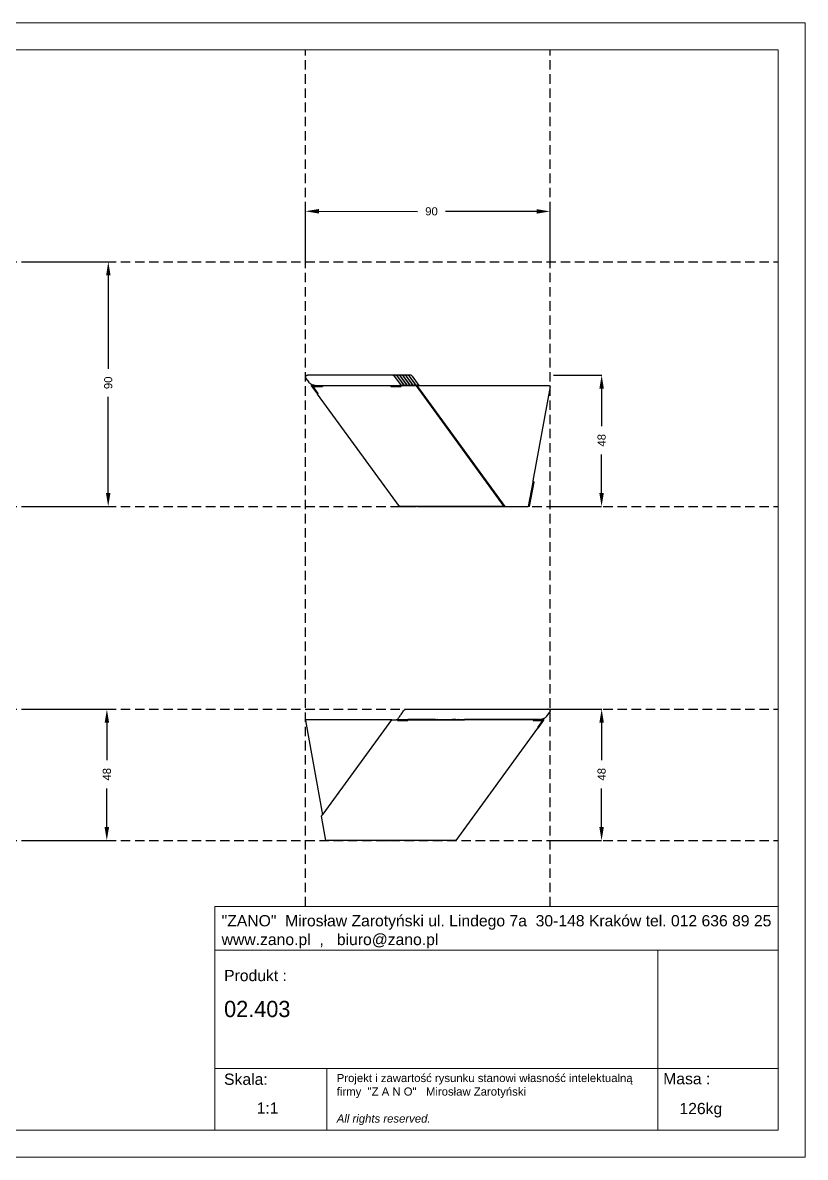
# Model space of a CAD drawing. Header units: inches. Extents: x 13 to 5953, y 14 to 4214.
# Drawn here: x 3057 to 5953, y 14 to 4214 of the extents above; entities that cross this region are included whole.
import ezdxf

# ---------------------------------------------------------------- set-up
doc = ezdxf.new("R2010")
doc.units = ezdxf.units.IN
doc.header["$MEASUREMENT"] = 0
doc.linetypes.add('KRESKOWA', pattern=[0.75, 0.5, -0.25])
for name, color, linetype in [('pomocnicza', 7, 'KRESKOWA'), ('tabelka', 7, 'Continuous'), ('wymiarowanie', 20, 'Continuous')]:
    doc.layers.add(name, color=color, linetype=linetype)
doc.styles.get("Standard").update_dxf_attribs({"font": 'arial.ttf'})
doc.dimstyles.get("Standard").update_dxf_attribs({"dimtxt": 0.18, "dimasz": 0.18, "dimexe": 0.18, "dimexo": 0.0625, "dimgap": 0.09, "dimtad": 0, "dimtih": 1, "dimtoh": 1, "dimdec": 4, "dimzin": 0, "dimdsep": 46, "dimtxsty": 'Standard', "dimcen": 0.09, "dimadec": 0, "dimazin": 0, "dimtfac": 1, "dimtdec": 4, "dimtofl": 0, "dimtmove": 0, "dimatfit": 3, "dimfxl": 1, "dimtolj": 1, "dimtzin": 0, "dimarcsym": 0})

# ---------------------------------------------------------------- blocks, each defined once
blk = doc.blocks.new('*D13')
at = {"layer": 'wymiarowanie', "color": 0, "lineweight": -2, "transparency": 16777216}
for p, q in [((3064.2, 3328.4), (3374.1, 3328.2)), ((3373.9, 3278.2), (3373.7, 2931.8)), ((3373.4, 2472.4), (3373.6, 2829)), ((3065.3, 2422.6), (3373.5, 2422.4))]:
    blk.add_line(p, q, dxfattribs=at)
at = {"layer": 'wymiarowanie', "color": 0, "transparency": 16777216}
for points in [[(3365.6, 3278.2), (3382.2, 3278.2), (3373.9, 3328.2)], [(3365.1, 2472.4), (3381.7, 2472.4), (3373.4, 2422.4)]]:
    blk.add_solid(points, dxfattribs=at)
at = {"layer": 'wymiarowanie', "color": 0, "lineweight": 40, "transparency": 16777216, "insert": (3373.6, 2880.4), "char_height": 30, "attachment_point": 5, "rotation": 90}
blk.add_mtext('\\A1;90', dxfattribs=at)
blk = doc.blocks.new('*D14')
at = {"layer": 'wymiarowanie', "color": 0, "lineweight": -2, "transparency": 16777216}
for p, q in [((4102.8, 3331.3), (4103, 3515.6)), ((4153, 3515.3), (4518.2, 3515.1)), ((4958.6, 3514.8), (4621.1, 3515.1)), ((5008.5, 3332.4), (5008.6, 3515))]:
    blk.add_line(p, q, dxfattribs=at)
at = {"layer": 'wymiarowanie', "color": 0, "transparency": 16777216}
for points in [[(4153, 3523.7), (4152.9, 3507), (4103, 3515.4)], [(4958.6, 3523.2), (4958.6, 3506.5), (5008.6, 3514.8)]]:
    blk.add_solid(points, dxfattribs=at)
at = {"layer": 'wymiarowanie', "color": 0, "lineweight": 40, "transparency": 16777216, "insert": (4569.6, 3515.1), "char_height": 30, "attachment_point": 5}
blk.add_mtext('\\A1;90', dxfattribs=at)
blk = doc.blocks.new('*D15')
at = {"layer": 'wymiarowanie', "color": 0, "lineweight": -2, "transparency": 16777216}
for p, q in [((5020.7, 1672.3), (5199.3, 1672.2)), ((5199.1, 1622.2), (5199, 1483.4)), ((5198.8, 1236.2), (5198.9, 1379.1)), ((5021.8, 1186.3), (5199, 1186.2))]:
    blk.add_line(p, q, dxfattribs=at)
at = {"layer": 'wymiarowanie', "color": 0, "transparency": 16777216}
for points in [[(5190.8, 1622.2), (5207.4, 1622.2), (5199.1, 1672.2)], [(5190.5, 1236.2), (5207.2, 1236.2), (5198.8, 1186.2)]]:
    blk.add_solid(points, dxfattribs=at)
at = {"layer": 'wymiarowanie', "color": 0, "lineweight": 40, "transparency": 16777216, "insert": (5199, 1431.3), "char_height": 30, "attachment_point": 5, "rotation": 90}
blk.add_mtext('\\A1;48', dxfattribs=at)
blk = doc.blocks.new('*D16')
at = {"layer": 'wymiarowanie', "color": 0, "lineweight": -2, "transparency": 16777216}
for p, q in [((3061.3, 1672.3), (3368.8, 1672.1)), ((3368.6, 1622.1), (3368.5, 1483.4)), ((3368.3, 1236.1), (3368.4, 1379.1)), ((3061.1, 1186.3), (3368.5, 1186.1))]:
    blk.add_line(p, q, dxfattribs=at)
at = {"layer": 'wymiarowanie', "color": 0, "transparency": 16777216}
for points in [[(3360.3, 1622.1), (3376.9, 1622.1), (3368.6, 1672.1)], [(3360, 1236.1), (3376.7, 1236.1), (3368.3, 1186.1)]]:
    blk.add_solid(points, dxfattribs=at)
at = {"layer": 'wymiarowanie', "color": 0, "lineweight": 40, "transparency": 16777216, "insert": (3368.5, 1431.3), "char_height": 30, "attachment_point": 5, "rotation": 90}
blk.add_mtext('\\A1;48', dxfattribs=at)
blk = doc.blocks.new('*D17')
at = {"layer": 'wymiarowanie', "color": 0, "lineweight": -2, "transparency": 16777216}
for p, q in [((5020.7, 2908.6), (5199.3, 2908.5)), ((5199.1, 2858.5), (5199, 2719.7)), ((5198.8, 2472.5), (5198.9, 2615.5)), ((5021.8, 2422.6), (5199, 2422.5))]:
    blk.add_line(p, q, dxfattribs=at)
at = {"layer": 'wymiarowanie', "color": 0, "transparency": 16777216}
for points in [[(5190.8, 2858.5), (5207.4, 2858.5), (5199.1, 2908.5)], [(5190.5, 2472.5), (5207.2, 2472.5), (5198.8, 2422.5)]]:
    blk.add_solid(points, dxfattribs=at)
at = {"layer": 'wymiarowanie', "color": 0, "lineweight": 40, "transparency": 16777216, "insert": (5199, 2667.6), "char_height": 30, "attachment_point": 5, "rotation": 90}
blk.add_mtext('\\A1;48', dxfattribs=at)
blk = doc.blocks.new('TABELA')
at = {"layer": 'tabelka', "lineweight": 5}
for p, q in [((4587.4, 3929.4), (6672.4, 3929.4)), ((4587.4, 3767.6), (4587.4, 3929.4)), ((4587.4, 3929.4), (6672.4, 3929.4)), ((6226.5, 3767.6), (6226.5, 3329)), ((4587.4, 3329), (6672.4, 3329)), ((5001.6, 3329), (5001.6, 3100.4)), ((6226.5, 3329), (6226.5, 3100.4))]:
    blk.add_line(p, q, dxfattribs=at)
blk.add_lwpolyline([(4587.4, 3767.6), (6672.4, 3767.6), (6672.4, 3100.4), (4587.4, 3100.4)], close=True, dxfattribs=at)
at = {"layer": 'tabelka', "lineweight": 5, "attachment_point": 1}
for s, insert, char_height, width in [('{\\fArial|b0|i0|c238|p34;"ZANO"  Mirosław Zarotyński ul. Lindego 7a  30-148 Kraków tel. 012 636 89 25\\Pwww.zano.pl  ,   biuro@zano.pl}', (4613, 3896.9), 41.595, 2040.38), ('{\\fArial|b0|i0|c238|p34;Produkt : }', (4622, 3694.1), 41.595, 265.273), ('{\\fCentury Gothic|b0|i0|c238|p34;02.403}', (4622, 3579.5), 60, 849.376), ('{\\fArial|b0|i0|c238|p34;Skala: }', (4622, 3310.3), 41.595, 191.675), ('{\\fArial|b0|i0|c238|p34;Masa :}', (6246.7, 3312.2), 41.595, 200.457), ('{\\fArial|b0|i0|c238|p34;1:1}', (4742.5, 3203.5), 41.595, 42.482), ('126kg', (6306.7, 3201.8), 41.6, 42.482)]:
    blk.add_mtext(s, dxfattribs=dict(at, insert=insert, char_height=char_height, width=width))
at = {"layer": 'tabelka', "color": 1, "lineweight": 5, "insert": (5038.9, 3308.9), "char_height": 30, "width": 1186.12, "attachment_point": 1}
blk.add_mtext('{\\fArial|b0|i0|c0|p34;Projekt i zawartość rysunku stanowi własność intelektualną firmy \\fArial|b0|i0|c238|p34; "Z A N O"   Mirosław Zarotyński\\fArial|b0|i1|c238|p34;\\P\\PAll rights reserved.}', dxfattribs=at)

msp = doc.modelspace()

# ---------------------------------------------------------------- linework, layer by layer
for p, q in [((4102.9, 2903.6), (4102.8, 2902.6)), ((4102.9, 2901.4), (4102.8, 2902.6)), ((4102.9, 2903.6), (4103.1, 2904.6)), ((4102.9, 2901.4), (4103.2, 2900.2)), ((4103.1, 2904.6), (4103.6, 2905.5)), ((4103.7, 2899), (4103.2, 2900.2)), ((4103.6, 2905.5), (4104.2, 2906.3)), ((4104.4, 2897.8), (4103.7, 2899)), ((4104.2, 2906.3), (4105.1, 2907)), ((4105.1, 2907), (4106, 2907.6)), ((4106, 2907.6), (4107.2, 2908)), ((4108.4, 2908.4), (4107.2, 2908)), ((4108.4, 2908.4), (4109.9, 2908.6)), ((4109.9, 2908.6), (4109.9, 2908.6)), ((4109.9, 2908.6), (4111.4, 2908.6)), ((4111.4, 2908.6), (4111.4, 2908.6)), ((4425.7, 2908.6), (4111.4, 2908.6)), ((4426.1, 2908.6), (4425.7, 2908.6)), ((4426.1, 2908.6), (4426.5, 2908.5)), ((4435.9, 2908.6), (4426.1, 2908.6)), ((4426.5, 2908.5), (4427, 2908.5)), ((4427, 2908.5), (4427.4, 2908.3)), ((4427.4, 2908.3), (4427.9, 2908.2)), ((4427.9, 2908.2), (4428.4, 2908)), ((4428.4, 2908), (4428.8, 2907.8)), ((4428.8, 2907.8), (4429.3, 2907.6)), ((4429.3, 2907.6), (4429.7, 2907.3)), ((4429.7, 2907.3), (4430.1, 2907)), ((4430.1, 2907), (4430.5, 2906.7)), ((4430.5, 2906.7), (4430.9, 2906.4)), ((4430.9, 2906.4), (4431.2, 2906.1)), ((4431.2, 2906.1), (4431.5, 2905.8)), ((4431.5, 2905.8), (4431.8, 2905.4)), ((4431.8, 2905.4), (4454.8, 2873.8)), ((4436.3, 2908.6), (4435.9, 2908.6)), ((4436.8, 2908.5), (4436.3, 2908.6)), ((4436.8, 2908.6), (4436.3, 2908.6)), ((4437.2, 2908.6), (4436.8, 2908.6)), ((4437.2, 2908.5), (4436.8, 2908.5)), ((4437.2, 2908.6), (4437.7, 2908.5)), ((4447.1, 2908.6), (4437.2, 2908.6)), ((4437.7, 2908.3), (4437.2, 2908.5)), ((4437.7, 2908.5), (4438.1, 2908.5)), ((4438.1, 2908.2), (4437.7, 2908.3)), ((4438.1, 2908.5), (4438.6, 2908.3)), ((4438.6, 2908), (4438.1, 2908.2)), ((4438.6, 2908.3), (4439, 2908.2)), ((4439.1, 2907.8), (4438.6, 2908)), ((4439, 2908.2), (4439.5, 2908)), ((4439.5, 2907.6), (4439.1, 2907.8)), ((4439.5, 2908), (4440, 2907.8)), ((4440, 2907.3), (4439.5, 2907.6)), ((4440, 2907.8), (4440.4, 2907.6)), ((4440.4, 2907), (4440, 2907.3)), ((4440.4, 2907.6), (4440.8, 2907.3)), ((4440.8, 2906.7), (4440.4, 2907)), ((4440.8, 2907.3), (4441.3, 2907)), ((4441.1, 2906.4), (4440.8, 2906.7)), ((4441.5, 2906.1), (4441.1, 2906.4)), ((4441.3, 2907), (4441.7, 2906.7)), ((4441.8, 2905.8), (4441.5, 2906.1)), ((4441.7, 2906.7), (4442, 2906.4)), ((4441.8, 2905.8), (4442, 2905.4)), ((4442, 2906.4), (4442.4, 2906.1)), ((4442, 2905.4), (4465.1, 2873.8)), ((4442.4, 2906.1), (4442.7, 2905.8)), ((4442.7, 2905.8), (4442.9, 2905.4)), ((4442.9, 2905.4), (4466, 2873.8)), ((4447.5, 2908.6), (4447.1, 2908.6)), ((4447.9, 2908.5), (4447.5, 2908.6)), ((4447.9, 2908.6), (4447.5, 2908.6)), ((4448.4, 2908.6), (4447.9, 2908.6)), ((4448.3, 2908.5), (4447.9, 2908.5)), ((4448.8, 2908.3), (4448.3, 2908.5)), ((4448.4, 2908.6), (4448.8, 2908.5)), ((4458.2, 2908.6), (4448.4, 2908.6)), ((4448.8, 2908.5), (4449.2, 2908.5)), ((4449.3, 2908.2), (4448.8, 2908.3)), ((4449.2, 2908.5), (4449.7, 2908.3)), ((4449.7, 2908), (4449.3, 2908.2)), ((4449.7, 2908.3), (4450.2, 2908.2)), ((4450.2, 2907.8), (4449.7, 2908)), ((4450.2, 2908.2), (4450.6, 2908)), ((4450.7, 2907.6), (4450.2, 2907.8)), ((4450.6, 2908), (4451.1, 2907.8)), ((4451.1, 2907.3), (4450.7, 2907.6)), ((4451.1, 2907.8), (4451.5, 2907.6)), ((4451.5, 2907), (4451.1, 2907.3)), ((4451.5, 2907.6), (4452, 2907.3)), ((4451.9, 2906.7), (4451.5, 2907)), ((4452.3, 2906.4), (4451.9, 2906.7)), ((4452, 2907.3), (4452.4, 2907)), ((4452.6, 2906.1), (4452.3, 2906.4)), ((4452.4, 2907), (4452.8, 2906.7)), ((4452.9, 2905.8), (4452.6, 2906.1)), ((4452.8, 2906.7), (4453.2, 2906.4)), ((4452.9, 2905.8), (4453.2, 2905.4)), ((4453.2, 2906.4), (4453.5, 2906.1)), ((4453.2, 2905.4), (4476.2, 2873.8)), ((4453.5, 2906.1), (4453.8, 2905.8)), ((4453.8, 2905.8), (4454.1, 2905.4)), ((4454.1, 2905.4), (4477.1, 2873.8)), ((4458.6, 2908.6), (4458.2, 2908.6)), ((4459, 2908.5), (4458.6, 2908.6)), ((4459.1, 2908.6), (4458.6, 2908.6)), ((4459.5, 2908.5), (4459, 2908.5)), ((4459.5, 2908.6), (4459.1, 2908.6)), ((4459.5, 2908.6), (4459.9, 2908.5)), ((4469.3, 2908.6), (4459.5, 2908.6)), ((4459.9, 2908.3), (4459.5, 2908.5)), ((4459.9, 2908.5), (4460.4, 2908.5)), ((4460.4, 2908.2), (4459.9, 2908.3)), ((4460.4, 2908.5), (4460.8, 2908.3)), ((4460.9, 2908), (4460.4, 2908.2)), ((4460.8, 2908.3), (4461.3, 2908.2)), ((4461.3, 2907.8), (4460.9, 2908)), ((4461.3, 2908.2), (4461.7, 2908)), ((4461.8, 2907.6), (4461.3, 2907.8)), ((4461.7, 2908), (4462.2, 2907.8)), ((4462.2, 2907.3), (4461.8, 2907.6)), ((4462.2, 2907.8), (4462.7, 2907.6)), ((4462.6, 2907), (4462.2, 2907.3)), ((4463, 2906.7), (4462.6, 2907)), ((4462.7, 2907.6), (4463.1, 2907.3)), ((4463.4, 2906.4), (4463, 2906.7)), ((4463.1, 2907.3), (4463.5, 2907)), ((4463.7, 2906.1), (4463.4, 2906.4)), ((4463.5, 2907), (4463.9, 2906.7)), ((4464, 2905.8), (4463.7, 2906.1)), ((4463.9, 2906.7), (4464.3, 2906.4)), ((4464, 2905.8), (4464.3, 2905.4)), ((4464.3, 2906.4), (4464.6, 2906.1)), ((4464.3, 2905.4), (4487.3, 2873.8)), ((4464.6, 2906.1), (4464.9, 2905.8)), ((4464.9, 2905.8), (4465.2, 2905.4)), ((4465.2, 2905.4), (4488.2, 2873.8)), ((4469.7, 2908.6), (4469.3, 2908.6)), ((4470.2, 2908.5), (4469.7, 2908.6)), ((4470.2, 2908.6), (4469.7, 2908.6)), ((4470.6, 2908.6), (4470.2, 2908.6)), ((4470.6, 2908.5), (4470.2, 2908.5)), ((4470.6, 2908.6), (4471, 2908.5)), ((4480.4, 2908.6), (4470.6, 2908.6)), ((4471.1, 2908.3), (4470.6, 2908.5)), ((4471, 2908.5), (4471.5, 2908.5)), ((4471.5, 2908.2), (4471.1, 2908.3)), ((4471.5, 2908.5), (4471.9, 2908.3)), ((4472, 2908), (4471.5, 2908.2)), ((4471.9, 2908.3), (4472.4, 2908.2)), ((4472.5, 2907.8), (4472, 2908)), ((4472.4, 2908.2), (4472.9, 2908)), ((4472.9, 2907.6), (4472.5, 2907.8)), ((4472.9, 2908), (4473.3, 2907.8)), ((4473.3, 2907.3), (4472.9, 2907.6)), ((4473.3, 2907.8), (4473.8, 2907.6)), ((4473.8, 2907), (4473.3, 2907.3)), ((4473.8, 2907.6), (4474.2, 2907.3)), ((4474.2, 2906.7), (4473.8, 2907)), ((4474.2, 2907.3), (4474.7, 2907)), ((4474.5, 2906.4), (4474.2, 2906.7)), ((4474.9, 2906.1), (4474.5, 2906.4)), ((4474.7, 2907), (4475, 2906.7)), ((4475.2, 2905.8), (4474.9, 2906.1)), ((4475, 2906.7), (4475.4, 2906.4)), ((4475.2, 2905.8), (4475.4, 2905.4)), ((4475.4, 2906.4), (4475.8, 2906.1)), ((4475.4, 2905.4), (4500.8, 2870.6)), ((4475.8, 2906.1), (4476.1, 2905.8)), ((4476.1, 2905.8), (4476.3, 2905.4)), ((4476.3, 2905.4), (4501.6, 2870.6)), ((4480.9, 2908.6), (4480.4, 2908.6)), ((4481.3, 2908.5), (4480.9, 2908.6)), ((4481.3, 2908.6), (4480.9, 2908.6)), ((4481.7, 2908.6), (4481.3, 2908.6)), ((4481.7, 2908.5), (4481.3, 2908.5)), ((4481.7, 2908.6), (4482.2, 2908.5)), ((4491.6, 2908.6), (4481.7, 2908.6)), ((4482.2, 2908.3), (4481.7, 2908.5)), ((4482.2, 2908.5), (4482.6, 2908.5)), ((4482.7, 2908.2), (4482.2, 2908.3)), ((4482.6, 2908.5), (4483.1, 2908.3)), ((4483.1, 2908), (4482.7, 2908.2)), ((4483.1, 2908.3), (4483.5, 2908.2)), ((4483.6, 2907.8), (4483.1, 2908)), ((4483.5, 2908.2), (4484, 2908)), ((4484, 2907.6), (4483.6, 2907.8)), ((4484, 2908), (4484.5, 2907.8)), ((4484.5, 2907.3), (4484, 2907.6)), ((4484.5, 2907.8), (4484.9, 2907.6)), ((4484.9, 2907), (4484.5, 2907.3)), ((4484.9, 2907.6), (4485.4, 2907.3)), ((4485.3, 2906.7), (4484.9, 2907)), ((4485.7, 2906.4), (4485.3, 2906.7)), ((4485.4, 2907.3), (4485.8, 2907)), ((4486, 2906.1), (4485.7, 2906.4)), ((4485.8, 2907), (4486.2, 2906.7)), ((4486.3, 2905.8), (4486, 2906.1)), ((4486.2, 2906.7), (4486.5, 2906.4)), ((4486.3, 2905.8), (4486.6, 2905.4)), ((4486.5, 2906.4), (4486.9, 2906.1)), ((4486.6, 2905.4), (4511.9, 2870.6)), ((4486.9, 2906.1), (4487.2, 2905.8)), ((4487.2, 2905.8), (4487.4, 2905.4)), ((4487.4, 2905.4), (4512.8, 2870.6)), ((4492, 2908.6), (4491.6, 2908.6)), ((4492.4, 2908.5), (4492, 2908.6)), ((4492.9, 2908.5), (4492.4, 2908.5)), ((4493.3, 2908.3), (4492.9, 2908.5)), ((4493.3, 2908.3), (4492.9, 2908.5)), ((4493.4, 2908.3), (4493.3, 2908.3)), ((4493.8, 2908.2), (4493.3, 2908.3)), ((4494.3, 2908), (4493.8, 2908.2)), ((4494.7, 2907.8), (4494.3, 2908)), ((4495.2, 2907.6), (4494.7, 2907.8)), ((4495.6, 2907.3), (4495.2, 2907.6)), ((4496, 2907), (4495.6, 2907.3)), ((4496.4, 2906.7), (4496, 2907)), ((4496.8, 2906.4), (4496.4, 2906.7)), ((4497.1, 2906.1), (4496.8, 2906.4)), ((4497.4, 2905.8), (4497.1, 2906.1)), ((4497.4, 2905.8), (4497.7, 2905.4)), ((4497.7, 2905.4), (4523, 2870.6)), ((4104.4, 2897.8), (4105.2, 2896.5)), ((4105.2, 2896.5), (4115.2, 2882.8)), ((4116.2, 2881.5), (4115.2, 2882.8)), ((4117.4, 2880.2), (4116.2, 2881.5)), ((4118.7, 2879), (4117.4, 2880.2)), ((4120.1, 2877.8), (4118.7, 2879)), ((4121.6, 2876.7), (4120.1, 2877.8)), ((4123.3, 2875.6), (4121.6, 2876.7)), ((4125, 2874.6), (4123.3, 2875.6)), ((4126.7, 2873.7), (4125, 2874.6)), ((4125.7, 2869), (4125.8, 2869.3)), ((4125.8, 2868.7), (4125.7, 2869)), ((4125.8, 2869.5), (4126, 2869.8)), ((4125.8, 2869.3), (4125.8, 2869.5)), ((4125.8, 2868.4), (4125.8, 2868.7)), ((4126, 2868.1), (4125.8, 2868.4)), ((4127.7, 2869.6), (4125.9, 2869.6)), ((4126, 2869.8), (4126.1, 2870)), ((4126.2, 2867.7), (4126, 2868.1)), ((4126.1, 2870), (4126.3, 2870.2)), ((4126.4, 2867.4), (4126.2, 2867.7)), ((4126.6, 2870.3), (4126.3, 2870.2)), ((4126.4, 2867.4), (4147.5, 2838.3)), ((4126.6, 2870.3), (4126.9, 2870.5)), ((4128.5, 2872.9), (4126.7, 2873.7)), ((4126.9, 2870.5), (4127.2, 2870.5)), ((4127.6, 2870.6), (4127.2, 2870.5)), ((4128, 2870.6), (4127.6, 2870.6)), ((4139, 2870.6), (4128, 2870.6)), ((4451.1, 2869.6), (4128, 2869.6)), ((4130.3, 2872.2), (4128.5, 2872.9)), ((4132.2, 2871.7), (4130.3, 2872.2)), ((4131.5, 2866.6), (4165.9, 2866.7)), ((4150.2, 2840.9), (4131.5, 2866.6)), ((4165.9, 2866.6), (4131.5, 2866.6)), ((4134, 2871.2), (4132.2, 2871.7)), ((4135.7, 2870.9), (4134, 2871.2)), ((4137.4, 2870.7), (4135.7, 2870.9)), ((4139, 2870.6), (4137.4, 2870.7)), ((4139, 2870.6), (4165.9, 2870.6)), ((4139, 2870.6), (4139, 2870.6)), ((4165.9, 2870.6), (4165.9, 2869.6)), ((4165.9, 2870.6), (4419.1, 2870.6)), ((4165.9, 2869.6), (4166.2, 2869.6)), ((4165.9, 2869.6), (4165.9, 2866.7)), ((4165.9, 2866.7), (4166.2, 2866.7)), ((4165.9, 2866.7), (4165.9, 2866.6)), ((4166.2, 2866.7), (4166.2, 2869.6)), ((4419.1, 2869.6), (4166.2, 2869.6)), ((4419.1, 2869.6), (4419.1, 2870.6)), ((4419.1, 2870.6), (4422.2, 2870.6)), ((4419.1, 2869.6), (4419.1, 2866.6)), ((4419.1, 2866.6), (4457.1, 2866.6)), ((4422.2, 2870.6), (4453.3, 2870.6)), ((4457.1, 2869.6), (4450, 2869.6)), ((4453.3, 2870.6), (4453.7, 2870.6)), ((4453.7, 2870.6), (4454.1, 2870.7)), ((4453.7, 2870.6), (4457.1, 2870.6)), ((4453.7, 2870.6), (4478.6, 2870.6)), ((4454.1, 2870.7), (4454.4, 2870.8)), ((4454.4, 2870.8), (4454.7, 2870.9)), ((4454.7, 2870.9), (4454.9, 2871)), ((4454.8, 2873.8), (4455, 2873.5)), ((4454.9, 2871), (4455.1, 2871.2)), ((4455.2, 2873.1), (4455, 2873.5)), ((4455.1, 2871.2), (4455.3, 2871.4)), ((4455.4, 2872.8), (4455.2, 2873.1)), ((4455.3, 2871.4), (4455.4, 2871.7)), ((4455.4, 2872.5), (4455.4, 2872.8)), ((4455.5, 2872.2), (4455.4, 2872.5)), ((4455.4, 2871.7), (4455.5, 2871.9)), ((4455.5, 2871.9), (4455.5, 2872.2)), ((4458.2, 2870.6), (4457.1, 2870.6)), ((4457.1, 2869.6), (4457.1, 2870.6)), ((4457.1, 2866.6), (4457.1, 2869.6)), ((4458.2, 2869.6), (4457.1, 2869.6)), ((4458.2, 2869.6), (4458.2, 2870.6)), ((4463.7, 2870.6), (4458.2, 2870.6)), ((4510.4, 2869.6), (4458.2, 2869.6)), ((4497.2, 2869.6), (4458.2, 2869.6)), ((4463.7, 2870.6), (4464, 2870.6)), ((4464.3, 2870.7), (4464, 2870.6)), ((4464.6, 2870.6), (4464, 2870.6)), ((4464.6, 2870.8), (4464.3, 2870.7)), ((4464.9, 2870.9), (4464.6, 2870.8)), ((4464.6, 2870.6), (4464.8, 2870.6)), ((4464.8, 2870.6), (4465.2, 2870.7)), ((4474.9, 2870.6), (4464.8, 2870.6)), ((4465.2, 2871), (4464.9, 2870.9)), ((4465.1, 2873.8), (4465.3, 2873.5)), ((4465.4, 2871.2), (4465.2, 2871)), ((4465.2, 2870.7), (4465.5, 2870.8)), ((4465.3, 2873.5), (4465.5, 2873.1)), ((4465.5, 2871.4), (4465.4, 2871.2)), ((4465.5, 2873.1), (4465.6, 2872.8)), ((4465.6, 2871.7), (4465.5, 2871.4)), ((4465.5, 2870.8), (4465.8, 2870.9)), ((4465.6, 2872.8), (4465.7, 2872.5)), ((4465.7, 2871.9), (4465.6, 2871.7)), ((4465.7, 2872.5), (4465.7, 2872.2)), ((4465.7, 2872.2), (4465.7, 2871.9)), ((4465.8, 2870.9), (4466.1, 2871)), ((4466, 2873.8), (4466.2, 2873.5)), ((4466.1, 2871), (4466.3, 2871.2)), ((4466.4, 2873.1), (4466.2, 2873.5)), ((4466.3, 2871.2), (4466.4, 2871.4)), ((4466.5, 2872.8), (4466.4, 2873.1)), ((4466.4, 2871.4), (4466.5, 2871.7)), ((4466.6, 2872.5), (4466.5, 2872.8)), ((4466.5, 2871.7), (4466.6, 2871.9)), ((4466.6, 2872.2), (4466.6, 2872.5)), ((4466.6, 2871.9), (4466.6, 2872.2)), ((4474.9, 2870.6), (4475.1, 2870.6)), ((4475.5, 2870.7), (4475.1, 2870.6)), ((4475.7, 2870.6), (4475.1, 2870.6)), ((4475.8, 2870.8), (4475.5, 2870.7)), ((4475.7, 2870.6), (4476, 2870.6)), ((4476.1, 2870.9), (4475.8, 2870.8)), ((4476, 2870.6), (4476.3, 2870.7)), ((4486, 2870.6), (4476, 2870.6)), ((4476.3, 2871), (4476.1, 2870.9)), ((4476.2, 2873.8), (4476.4, 2873.5)), ((4476.5, 2871.2), (4476.3, 2871)), ((4476.3, 2870.7), (4476.7, 2870.8)), ((4476.4, 2873.5), (4476.6, 2873.1)), ((4476.7, 2871.4), (4476.5, 2871.2)), ((4476.6, 2873.1), (4476.7, 2872.8)), ((4476.7, 2872.8), (4476.8, 2872.5)), ((4476.8, 2871.7), (4476.7, 2871.4)), ((4476.7, 2870.8), (4476.9, 2870.9)), ((4476.8, 2872.5), (4476.8, 2872.2)), ((4476.8, 2872.2), (4476.8, 2871.9)), ((4476.8, 2871.9), (4476.8, 2871.7)), ((4476.9, 2870.9), (4477.2, 2871)), ((4477.1, 2873.8), (4477.3, 2873.5)), ((4477.2, 2871), (4477.4, 2871.2)), ((4477.5, 2873.1), (4477.3, 2873.5)), ((4477.4, 2871.2), (4477.5, 2871.4)), ((4477.6, 2872.8), (4477.5, 2873.1)), ((4477.5, 2871.4), (4477.7, 2871.7)), ((4477.7, 2872.5), (4477.6, 2872.8)), ((4477.7, 2872.2), (4477.7, 2872.5)), ((4477.7, 2871.9), (4477.7, 2872.2)), ((4477.7, 2871.7), (4477.7, 2871.9)), ((4486, 2870.6), (4486.2, 2870.6)), ((4486.6, 2870.7), (4486.2, 2870.6)), ((4486.9, 2870.6), (4486.2, 2870.6)), ((4486.9, 2870.8), (4486.6, 2870.7)), ((4487.2, 2870.9), (4486.9, 2870.8)), ((4486.9, 2870.6), (4487.1, 2870.6)), ((4487.1, 2870.6), (4487.5, 2870.7)), ((4522.9, 2870.6), (4487.1, 2870.6)), ((4487.4, 2871), (4487.2, 2870.9)), ((4487.3, 2873.8), (4487.6, 2873.5)), ((4487.6, 2871.2), (4487.4, 2871)), ((4487.5, 2870.7), (4487.8, 2870.8)), ((4487.6, 2873.5), (4487.7, 2873.1)), ((4487.8, 2871.4), (4487.6, 2871.2)), ((4487.7, 2873.1), (4487.9, 2872.8)), ((4487.9, 2871.7), (4487.8, 2871.4)), ((4487.8, 2870.8), (4488.1, 2870.9)), ((4487.9, 2872.8), (4487.9, 2872.5)), ((4487.9, 2872.5), (4488, 2872.2)), ((4488, 2871.9), (4487.9, 2871.7)), ((4488, 2872.2), (4488, 2871.9)), ((4488.1, 2870.9), (4488.3, 2871)), ((4488.2, 2873.8), (4488.4, 2873.5)), ((4488.3, 2871), (4488.5, 2871.2)), ((4488.6, 2873.1), (4488.4, 2873.5)), ((4488.5, 2871.2), (4488.7, 2871.4)), ((4488.7, 2872.8), (4488.6, 2873.1)), ((4488.8, 2872.5), (4488.7, 2872.8)), ((4488.7, 2871.4), (4488.8, 2871.7)), ((4488.9, 2872.2), (4488.8, 2872.5)), ((4488.8, 2871.9), (4488.9, 2872.2)), ((4488.8, 2871.7), (4488.8, 2871.9)), ((4513.6, 2869.6), (4497.2, 2869.6)), ((4497.5, 2869.6), (4497.2, 2869.6)), ((4505.7, 2869.6), (4497.2, 2869.6)), ((4501.8, 2869.6), (4497.5, 2869.6)), ((4507.3, 2869.6), (4505.7, 2869.6)), ((4508.5, 2869.6), (4507.3, 2869.6)), ((4508.8, 2869.6), (4508.5, 2869.6)), ((4508.9, 2869.6), (4508.8, 2869.6)), ((4838.8, 2422.6), (4513.6, 2869.6)), ((4514.2, 2869.6), (4513.6, 2869.6)), ((4515.7, 2869.6), (4514.2, 2869.6)), ((4517.3, 2869.6), (4515.7, 2869.6)), ((4517.4, 2869.5), (4517.3, 2869.6)), ((4517.3, 2869.6), (4517.5, 2869.6)), ((4517.4, 2869.5), (4517.5, 2869.6)), ((4519.5, 2866.6), (4517.4, 2869.5)), ((4517.5, 2869.6), (4518.8, 2869.6)), ((4518.4, 2869.5), (4518.3, 2869)), ((4518.3, 2869), (4518.5, 2868.4)), ((4518.8, 2869.6), (4518.4, 2869.5)), ((4518.5, 2868.4), (4518.9, 2867.5)), ((4522.4, 2869.6), (4518.8, 2869.6)), ((4518.9, 2867.5), (4519.5, 2866.6)), ((4842.6, 2422.6), (4519.5, 2866.6)), ((5008.5, 2866.7), (4944.9, 2517.6)), ((5006.1, 2869.6), (5007, 2869.5)), ((5007.7, 2869.1), (5007, 2869.5)), ((5007.7, 2869.1), (5008.3, 2868.4)), ((5008.6, 2867.6), (5008.3, 2868.4)), ((5008.5, 2866.7), (5008.6, 2867.6)), ((4147.5, 2838.3), (4148.2, 2839)), ((4148.2, 2839), (4150.2, 2840.9)), ((4451.1, 2422.6), (4148.2, 2839)), ((4943.9, 2512.2), (4927.6, 2422.6)), ((4932.6, 2422.6), (4948.9, 2512.2)), ((4944.9, 2517.6), (4943.9, 2512.2)), ((4948.9, 2512.2), (4943.9, 2512.2)), ((4948.9, 2512.2), (4944.9, 2517.6)), ((4838.8, 2422.6), (4451.1, 2422.6)), ((4451.1, 2422.6), (4512.8, 2422.6)), ((4517.3, 2422.6), (4842.6, 2422.6)), ((4838.8, 2422.6), (4842.6, 2422.6)), ((4842.6, 2422.6), (4927.6, 2422.6)), ((4924.9, 2422.6), (4927.6, 2422.6)), ((4932.6, 2422.6), (4927.6, 2422.6)), ((4446, 1637.5), (4448.1, 1640.3)), ((4448.1, 1640.3), (4450.6, 1643.8)), ((4450.6, 1643.8), (4453.1, 1647.2)), ((4453.1, 1647.2), (4453.2, 1647.4)), ((4453.2, 1647.4), (4455.1, 1649.9)), ((4455.1, 1649.9), (4455.8, 1651)), ((4455.8, 1651), (4456.9, 1652.4)), ((4456.9, 1652.4), (4462.1, 1659.6)), ((4462.1, 1659.6), (4464.1, 1662.4)), ((4464.1, 1662.4), (4466.5, 1665.7)), ((4466.5, 1665.7), (4469, 1669.1)), ((4469, 1669.1), (4469.3, 1669.5)), ((4469.3, 1669.5), (4469.6, 1669.8)), ((4469.6, 1669.8), (4469.8, 1670)), ((4469.8, 1670), (4469.9, 1670.1)), ((4469.9, 1670.1), (4470.3, 1670.4)), ((4470.3, 1670.4), (4470.7, 1670.7)), ((4470.7, 1670.7), (4471.1, 1671)), ((4471.1, 1671), (4471.5, 1671.2)), ((4471.5, 1671.2), (4472, 1671.5)), ((4472, 1671.5), (4472.5, 1671.7)), ((4472.5, 1671.7), (4472.9, 1671.9)), ((4472.9, 1671.9), (4473.4, 1672)), ((4473.4, 1672), (4473.9, 1672.1)), ((4473.9, 1672.1), (4474.3, 1672.2)), ((4474.3, 1672.2), (4474.7, 1672.3)), ((4474.7, 1672.3), (4475.1, 1672.3)), ((4475.1, 1672.3), (4476.5, 1672.3)), ((4476.5, 1672.3), (4480.3, 1672.3)), ((4480.3, 1672.3), (4487, 1672.3)), ((4487, 1672.3), (4491.9, 1672.3)), ((4491.9, 1672.3), (4492.7, 1672.3)), ((4492.7, 1672.3), (4494.9, 1672.3)), ((4494.9, 1672.3), (4501.4, 1672.3)), ((4501.4, 1672.3), (4502.6, 1672.3)), ((4502.6, 1672.3), (4512.1, 1672.3)), ((4512.1, 1672.3), (4523.5, 1672.3)), ((4523.5, 1672.3), (4528.1, 1672.3)), ((4528.1, 1672.3), (4528.4, 1672.3)), ((4528.4, 1672.3), (4529.5, 1672.3)), ((4529.5, 1672.3), (4532.4, 1672.3)), ((4532.4, 1672.3), (4533.8, 1672.3)), ((4533.8, 1672.3), (4534.8, 1672.3)), ((4534.8, 1672.3), (4541.6, 1672.3)), ((4541.6, 1672.3), (4541.9, 1672.3)), ((4541.9, 1672.3), (4547.7, 1672.3)), ((4547.7, 1672.3), (4549.1, 1672.3)), ((4549.1, 1672.3), (4552, 1672.3)), ((4552, 1672.3), (4553.5, 1672.3)), ((4553.5, 1672.3), (4559.4, 1672.3)), ((4553.5, 1672.3), (4553.5, 1672.3)), ((4559.4, 1672.3), (4560.8, 1672.3)), ((4560.8, 1672.3), (4563.7, 1672.3)), ((4563.7, 1672.3), (4565.1, 1672.3)), ((4565.1, 1672.3), (4565.9, 1672.3)), ((4565.9, 1672.3), (4567.7, 1672.3)), ((4567.7, 1672.3), (4568.1, 1672.3)), ((4568.1, 1672.3), (4569.2, 1672.3)), ((4569.2, 1672.3), (4569.3, 1672.3)), ((4569.3, 1672.3), (4572, 1672.3)), ((4572, 1672.3), (4573.5, 1672.3)), ((4573.5, 1672.3), (4575.3, 1672.3)), ((4575.3, 1672.3), (4577.7, 1672.3)), ((4577.7, 1672.3), (4580.3, 1672.3)), ((4580.3, 1672.3), (4580.7, 1672.3)), ((4580.7, 1672.3), (4580.7, 1672.4)), ((4580.7, 1672.3), (4580.7, 1672.4)), ((4580.7, 1672.3), (4580.7, 1672.3)), ((4580.7, 1672.3), (4581.8, 1672.3)), ((4581.8, 1672.3), (4588, 1672.3)), ((4588, 1672.3), (4591.4, 1672.3)), ((4591.4, 1672.3), (4600.6, 1672.3)), ((4600.6, 1672.3), (4602.1, 1672.3)), ((4602.1, 1672.3), (4606.7, 1672.3)), ((4606.7, 1672.3), (4609, 1672.3)), ((4609, 1672.3), (4610.3, 1672.3)), ((4610.3, 1672.3), (4612.2, 1672.3)), ((4612.2, 1672.3), (4618.1, 1672.3)), ((4618.1, 1672.3), (5000, 1672.3)), ((4984.7, 1637.4), (4986.5, 1638.3)), ((4988.2, 1639.3), (4986.5, 1638.3)), ((4989.8, 1640.4), (4988.2, 1639.3)), ((4991.3, 1641.5), (4989.8, 1640.4)), ((4992.8, 1642.7), (4991.3, 1641.5)), ((4994.1, 1643.9), (4992.8, 1642.7)), ((4995.2, 1645.2), (4994.1, 1643.9)), ((4996.2, 1646.4), (4995.2, 1645.2)), ((4996.2, 1646.4), (5006.2, 1660.2)), ((5001.5, 1672.2), (5000, 1672.3)), ((5003, 1672), (5001.5, 1672.2)), ((5004.2, 1671.7), (5003, 1672)), ((5005.4, 1671.2), (5004.2, 1671.7)), ((5006.3, 1670.7), (5005.4, 1671.2)), ((5006.2, 1660.2), (5007, 1661.4)), ((5007.2, 1670), (5006.3, 1670.7)), ((5007, 1661.4), (5007.7, 1662.7)), ((5007.8, 1669.2), (5007.2, 1670)), ((5007.7, 1662.7), (5008.2, 1663.9)), ((5008.3, 1668.3), (5007.8, 1669.2)), ((5008.2, 1663.9), (5008.5, 1665.1)), ((5008.5, 1667.3), (5008.3, 1668.3)), ((4102.8, 1631.3), (4103.1, 1632.1)), ((4102.9, 1630.3), (4102.8, 1631.3)), ((4102.9, 1630.3), (4166.5, 1281.3)), ((4103.7, 1632.7), (4103.1, 1632.1)), ((4103.7, 1632.7), (4104.4, 1633.2)), ((4105.3, 1633.3), (4104.4, 1633.2)), ((4168.6, 1284.2), (4422.4, 1633.3)), ((4422.4, 1633.3), (4428.6, 1633.3)), ((4428.6, 1633.3), (4430.3, 1633.3)), ((4430.3, 1633.3), (4433.3, 1633.3)), ((4433.3, 1633.3), (4439.6, 1633.3)), ((4443.7, 1633.3), (4438.8, 1633.3)), ((4442.5, 1633.4), (4439.6, 1633.4)), ((4439.6, 1633.3), (4439.6, 1633.4)), ((4442.6, 1633.3), (4439.6, 1633.3)), ((4442.6, 1633.3), (4442.5, 1633.4)), ((4443.7, 1633.3), (4442.6, 1633.3)), ((4444.8, 1634.3), (4443.7, 1634.3)), ((4443.7, 1633.3), (4443.7, 1634.3)), ((4443.7, 1633.3), (4443.7, 1630.3)), ((4443.7, 1630.3), (4481.7, 1630.3)), ((4444.8, 1634.3), (4447.1, 1634.3)), ((4445.5, 1636.5), (4445.4, 1636.2)), ((4445.4, 1636.2), (4445.4, 1635.9)), ((4445.4, 1635.9), (4445.4, 1635.6)), ((4445.4, 1635.6), (4445.4, 1635.3)), ((4445.4, 1635.3), (4445.5, 1635.1)), ((4445.6, 1636.8), (4445.5, 1636.5)), ((4445.5, 1635.1), (4445.7, 1634.9)), ((4445.8, 1637.1), (4445.6, 1636.8)), ((4445.7, 1634.9), (4445.9, 1634.7)), ((4445.8, 1637.1), (4446, 1637.5)), ((4445.9, 1634.7), (4446.1, 1634.6)), ((4446.1, 1634.6), (4446.4, 1634.5)), ((4446.4, 1634.5), (4446.7, 1634.4)), ((4446.7, 1634.4), (4447.1, 1634.3)), ((4447.1, 1634.3), (4447.5, 1634.3)), ((4447.5, 1634.3), (4481.7, 1634.3)), ((4481.7, 1633.3), (4481.7, 1634.3)), ((4583.9, 1634.3), (4481.7, 1634.3)), ((4481.7, 1630.3), (4481.7, 1633.3)), ((4481.7, 1633.3), (4692.3, 1633.3)), ((4583.9, 1634.3), (4585, 1634.3)), ((4585, 1634.3), (4592.1, 1634.3)), ((4592.7, 1634.3), (4592.1, 1634.3)), ((4592.7, 1634.3), (4593, 1634.3)), ((4593, 1634.3), (4603.2, 1634.3)), ((4603.2, 1634.3), (4603.3, 1634.3)), ((4603.3, 1634.3), (4645.3, 1634.3)), ((4645.3, 1634.3), (4645.7, 1634.3)), ((4645.7, 1634.3), (4647.8, 1634.3)), ((4648.7, 1634.3), (4647.8, 1634.3)), ((4648.7, 1634.3), (4649.4, 1634.3)), ((4659.8, 1634.3), (4649.4, 1634.3)), ((4659.8, 1634.3), (4660.1, 1634.3)), ((4660.1, 1634.3), (4667.2, 1634.3)), ((4660.3, 1186.3), (4963.2, 1602.6)), ((4667.2, 1634.3), (4670, 1634.3)), ((4670.9, 1634.3), (4670, 1634.3)), ((4670.9, 1634.3), (4671, 1634.3)), ((4671, 1634.3), (4671.1, 1634.3)), ((4671.1, 1634.3), (4692.3, 1634.3)), ((4692.3, 1633.3), (4692.3, 1634.3)), ((4770.3, 1634.3), (4692.3, 1634.3)), ((4945.5, 1633.3), (4692.3, 1633.3)), ((4771.1, 1634.3), (4770.3, 1634.3)), ((4773.9, 1634.3), (4771.1, 1634.3)), ((4774.3, 1634.3), (4773.9, 1634.3)), ((4783.3, 1634.3), (4774.3, 1634.3)), ((4784.1, 1634.3), (4783.3, 1634.3)), ((4945.5, 1634.3), (4784.1, 1634.3)), ((4945.5, 1634.3), (4945.5, 1633.3)), ((4962.1, 1634.3), (4945.5, 1634.3)), ((4945.5, 1633.7), (4945.5, 1633.3)), ((4945.5, 1633.3), (4945.5, 1630.3)), ((4945.5, 1630.3), (4979.9, 1630.3)), ((4979.9, 1630.3), (4961.2, 1604.6)), ((4961.2, 1604.6), (4963.2, 1602.6)), ((4962.9, 1634.3), (4962.1, 1634.3)), ((4962.9, 1634.3), (4962.8, 1634.3)), ((4964.2, 1634.3), (4962.9, 1634.3)), ((4963.9, 1602), (4963.2, 1602.6)), ((4963.9, 1602), (4985, 1631.1)), ((4964.3, 1634.3), (4964.2, 1634.3)), ((4964.4, 1634.3), (4964.3, 1634.3)), ((4964.3, 1634.3), (4964.3, 1634.3)), ((4964.5, 1634.3), (4964.4, 1634.3)), ((4964.4, 1634.3), (4964.4, 1634.3)), ((4964.6, 1634.3), (4964.5, 1634.3)), ((4964.8, 1634.3), (4964.6, 1634.3)), ((4964.6, 1634.3), (4964.6, 1634.3)), ((4964.8, 1634.3), (4966.6, 1634.3)), ((4967.7, 1634.3), (4966.6, 1634.3)), ((4968, 1634.3), (4967.7, 1634.3)), ((4968, 1634.3), (4968.2, 1634.3)), ((4968.3, 1634.3), (4968.2, 1634.3)), ((4968.3, 1634.3), (4968.3, 1634.3)), ((4968.3, 1634.3), (4968.8, 1634.3)), ((4968.9, 1634.3), (4968.8, 1634.3)), ((4969.9, 1634.3), (4968.9, 1634.3)), ((4969.9, 1634.3), (4972.4, 1634.3)), ((4973.6, 1634.4), (4972.4, 1634.3)), ((4972.4, 1634.3), (4983.4, 1634.3)), ((4972.4, 1634.3), (4972.4, 1634.3)), ((4972.4, 1634.3), (4972.4, 1634.3)), ((4972.4, 1634.3), (4972.4, 1634.3)), ((4974, 1634.4), (4973.6, 1634.4)), ((4975.7, 1634.6), (4974, 1634.4)), ((4974, 1634.4), (4974, 1634.4)), ((4974, 1634.4), (4974, 1634.4)), ((4974, 1634.4), (4974, 1634.4)), ((4977.4, 1634.9), (4975.7, 1634.6)), ((4975.7, 1634.6), (4975.7, 1634.6)), ((4975.7, 1634.6), (4975.7, 1634.6)), ((4977.5, 1634.9), (4977.4, 1634.9)), ((4979.2, 1635.3), (4977.5, 1634.9)), ((4979.3, 1635.4), (4979.2, 1635.3)), ((4981.1, 1635.9), (4979.3, 1635.4)), ((4982.9, 1636.6), (4981.1, 1635.9)), ((4984.7, 1637.4), (4982.9, 1636.6)), ((4983.4, 1634.3), (4983.8, 1634.3)), ((4983.8, 1634.3), (4984.2, 1634.2)), ((4984.5, 1634.1), (4984.2, 1634.2)), ((4984.8, 1634), (4984.5, 1634.1)), ((4984.8, 1634), (4985.1, 1633.9)), ((4985, 1631.1), (4985.2, 1631.4)), ((4985.3, 1633.7), (4985.1, 1633.9)), ((4985.2, 1631.4), (4985.4, 1631.7)), ((4985.5, 1633.5), (4985.3, 1633.7)), ((4985.4, 1631.7), (4985.6, 1632.1)), ((4985.6, 1633.2), (4985.5, 1633.5)), ((4985.6, 1633), (4985.6, 1633.2)), ((4985.7, 1632.7), (4985.6, 1633)), ((4985.6, 1632.4), (4985.7, 1632.7)), ((4985.6, 1632.1), (4985.6, 1632.4)), ((4162.5, 1275.9), (4166.5, 1281.3)), ((4178.9, 1186.3), (4162.5, 1275.9)), ((4166.5, 1281.3), (4168.6, 1284.2)), ((4660.3, 1186.3), (4178.9, 1186.3)), ((4392.2, 1186.3), (4415.7, 1186.3)), ((4655.2, 1186.3), (4660.3, 1186.3)), ((4655.2, 1186.3), (4660.3, 1186.3)), ((4655.2, 1186.3), (4660.3, 1186.3))]:
    msp.add_line(p, q)
for points in [[(4523, 2870.6), (4522.4, 2869.6)], [(5006.1, 2869.6), (4522.4, 2869.6)], [(4522.9, 2870.6), (4522.9, 2870.6)], [(5008.5, 1667.3), (5008.5, 1665.1)], [(4422.4, 1633.3), (4105.3, 1633.3)]]:
    msp.add_lwpolyline(points)
at = {"layer": 'pomocnicza', "ltscale": 70}
for points in [[(4102.8, 942.5), (4102.8, 4113.5)], [(5008.5, 942.5), (5008.5, 4113.5)], [(112.6, 3328.4), (5852.6, 3328.4)], [(112.6, 2422.6), (5852.6, 2422.6)], [(112.6, 1672.3), (5852.6, 1672.3)], [(112.6, 1186.3), (5852.6, 1186.3)]]:
    msp.add_lwpolyline(points, dxfattribs=at)
at = {"layer": 'tabelka', "lineweight": 5}
for points in [[(12.6, 4213.5), (5952.6, 4213.5), (5952.6, 13.5), (12.6, 13.5)], [(112.6, 4113.5), (5852.6, 4113.5), (5852.6, 113.5), (112.6, 113.5)]]:
    msp.add_lwpolyline(points, close=True, dxfattribs=at)

# ---------------------------------------------------------------- block references
msp.add_blockref('TABELA', (-819.8, -2986.9))

# ---------------------------------------------------------------- dimensions: what is measured, and where the dimension line sits
at = {"layer": 'wymiarowanie', "color": 0, "lineweight": 40}
dim = msp.add_linear_dim(base=(5008.6, 3514.8), p1=(4102.8, 3331.2), p2=(5008.5, 3332.3), angle=179.9641, text='90', dimstyle='Standard', override={"dimtxt": 30, "dimasz": 50, "dimgap": 30, "dimdec": 0}, dxfattribs=at)
dim.commit()
dim.dimension.update_dxf_attribs({"geometry": '*D14', "text_midpoint": (4569.6, 3515.1), "dimtype": 160})
for base, p1, p2, text, picture, middle in [((3373.4, 2422.4), (3064.1, 3328.4), (3065.2, 2422.6), '90', '*D13', (3373.6, 2880.4)), ((5198.8, 2422.5), (5020.7, 2908.6), (5021.8, 2422.6), '48', '*D17', (5199, 2667.6)), ((3368.3, 1186.1), (3061.2, 1672.3), (3061, 1186.3), '48', '*D16', (3368.5, 1431.3)), ((5198.8, 1186.2), (5020.7, 1672.3), (5021.8, 1186.3), '48', '*D15', (5199, 1431.3))]:
    dim = msp.add_linear_dim(base=base, p1=p1, p2=p2, angle=89.9641, text=text, dimstyle='Standard', override={"dimtxt": 30, "dimasz": 50, "dimgap": 30, "dimdec": 0}, dxfattribs=at)
    dim.commit()
    dim.dimension.update_dxf_attribs({"geometry": picture, "text_midpoint": middle, "dimtype": 160, "text_rotation": 90})

doc.saveas('drawing.dxf')
